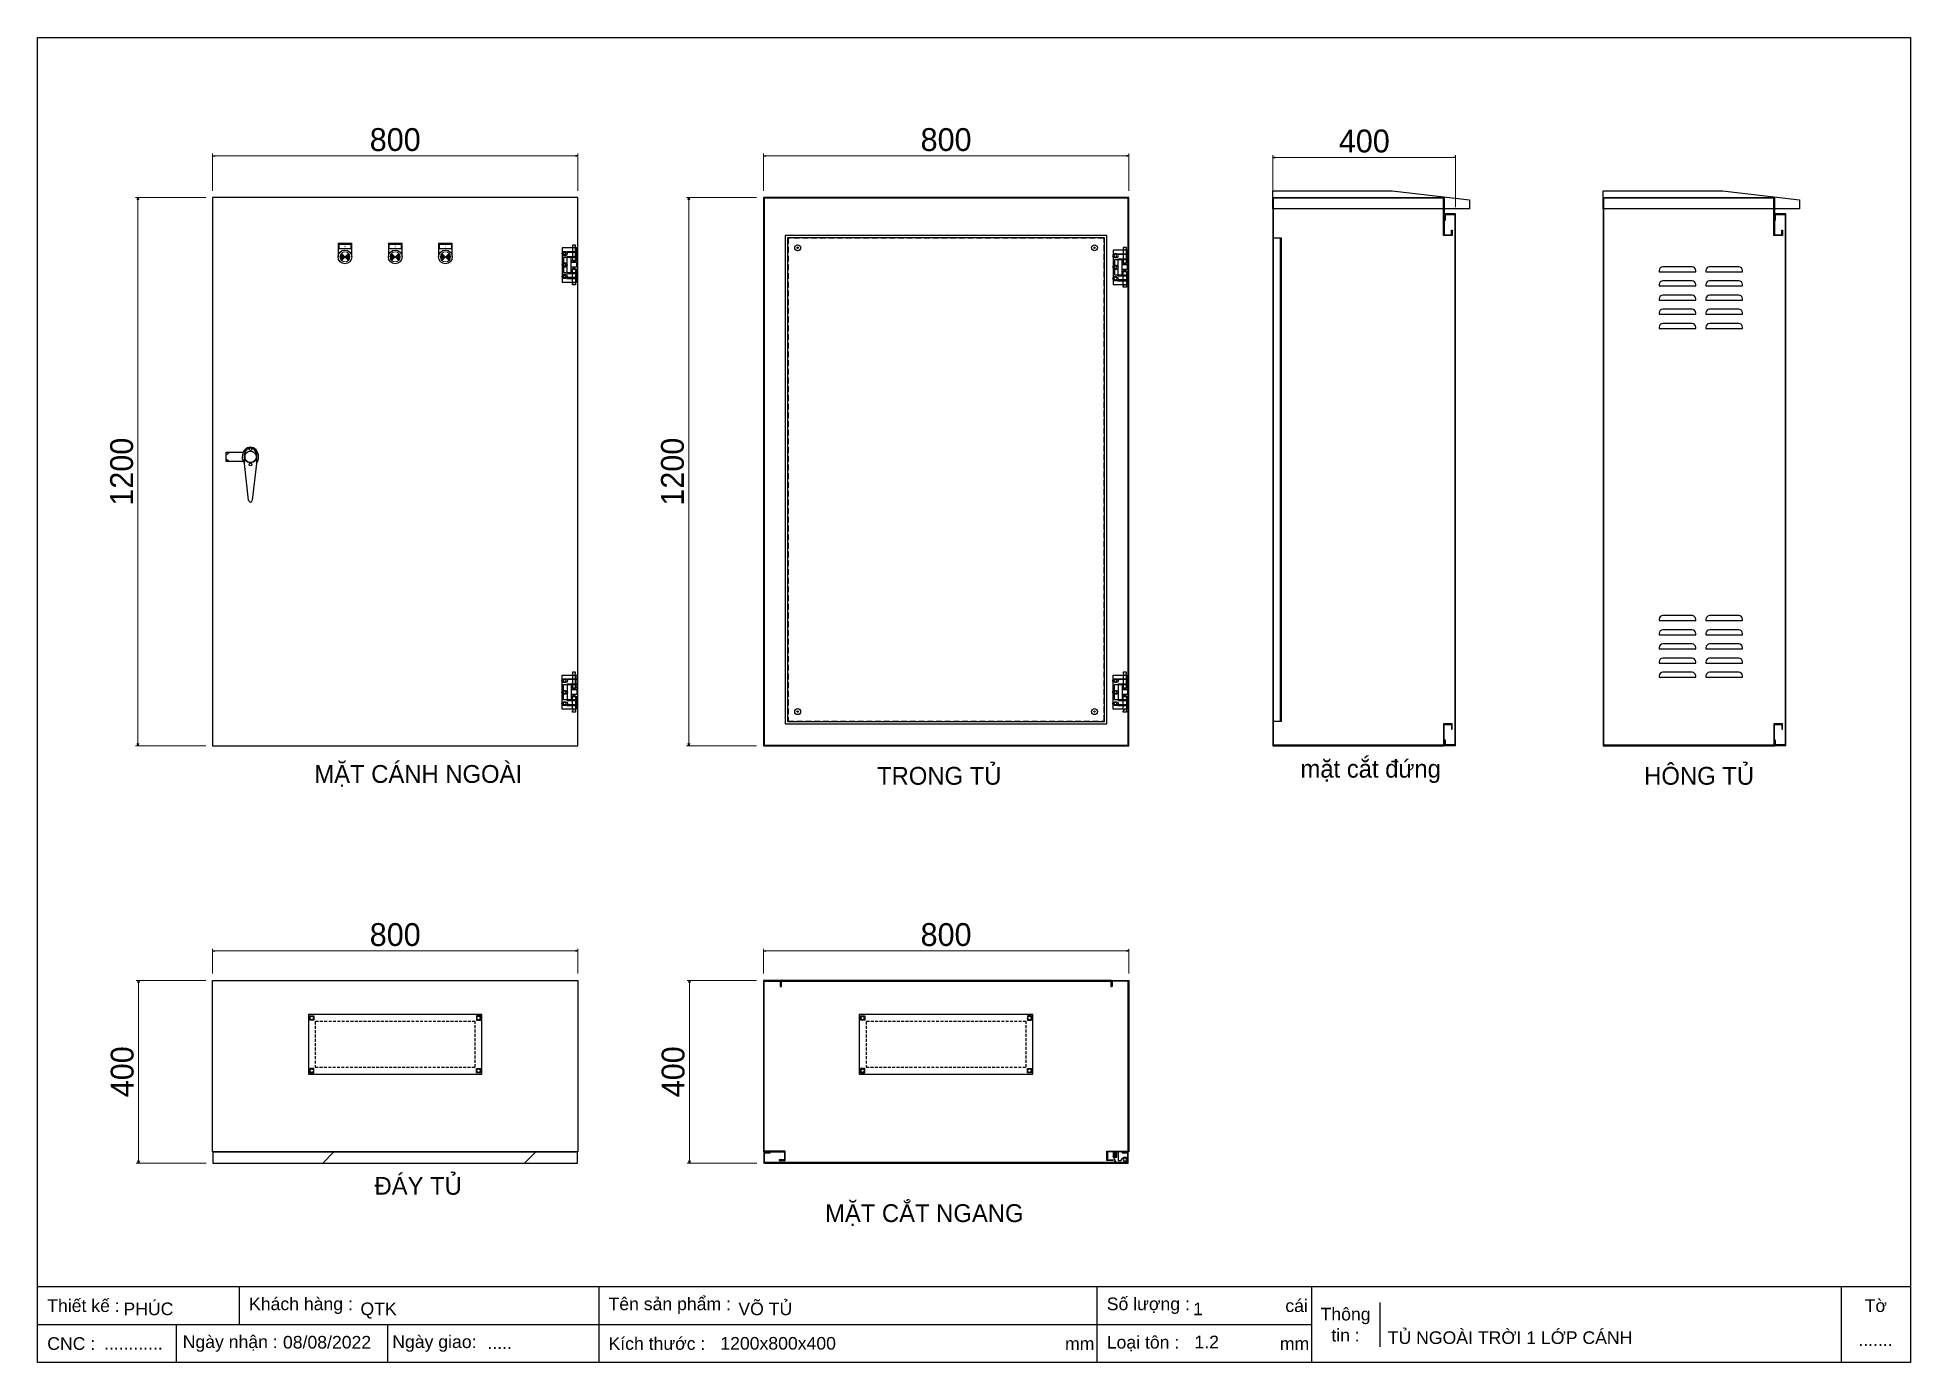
# Model space of a CAD drawing. Header units: millimetres. Extents: x 0 to 4101, y 0 to 2900.
import ezdxf
from ezdxf.enums import TextEntityAlignment as Align

# ---------------------------------------------------------------- set-up
doc = ezdxf.new("R2010")
doc.units = ezdxf.units.MM
for name, pattern in [('HIDDEN', [9.525, 6.35, -3.175]), ('HIDDEN2', [4.7625, 3.175, -1.5875]), ('HIDDENX2', [19.05, 12.7, -6.35])]:
    doc.linetypes.add(name, pattern=pattern)
for name, color, linetype in [('01', 7, 'HIDDEN2'), ('DIM', 253, 'Continuous'), ('FIRE PROTECTION', 1, 'Continuous')]:
    doc.layers.add(name, color=color, linetype=linetype)
doc.layers.add('07', color=5, linetype='Continuous', lineweight=5)
doc.styles.add('Arial', font='arial.ttf')
doc.styles.add('Arial-Black', font='txt')
doc.dimstyles.new('CNC', dxfattribs={"dimtxt": 50, "dimasz": 5, "dimexe": 5, "dimexo": 15, "dimgap": 10, "dimtad": 1, "dimdec": 0, "dimtxsty": 'Standard', "dimblk": 'OPEN30', "dimcen": 10, "dimclrd": 5, "dimclre": 5, "dimclrt": 3, "dimazin": 3, "dimtfac": 1, "dimtdec": 0, "dimtmove": 0, "dimatfit": 3, "dimldrblk": 'ARCHTICK', "dimlwd": 9, "dimlwe": 9})

# ---------------------------------------------------------------- blocks, each defined once
blk = doc.blocks.new('*D1')
at = {"color": 0, "linetype": 'ByBlock', "lineweight": -2}
for p, q in [((383.3, 2640.5), (388.3, 2641.8)), ((388.3, 2639.1), (383.3, 2640.5)), ((383.3, 2640.5), (388.3, 2640.5)), ((1178.3, 2641.8), (1183.3, 2640.5)), ((1183.3, 2640.5), (1178.3, 2639.1)), ((1183.3, 2640.5), (1178.3, 2640.5))]:
    blk.add_line(p, q, dxfattribs=at)
at = {"layer": 'Defpoints', "color": 0, "transparency": 16777216}
for p in [(1183.3, 2640.5), (383.3, 2549.5), (1183.3, 2549.5)]:
    blk.add_point(p, dxfattribs=at)
at = {"layer": 'DIM', "color": 5, "lineweight": 9, "transparency": 16777216}
for p, q in [((383.3, 2564.5), (383.3, 2645.5)), ((388.3, 2640.5), (1178.3, 2640.5)), ((1183.3, 2564.5), (1183.3, 2645.5))]:
    blk.add_line(p, q, dxfattribs=at)
at = {"layer": 'DIM', "color": 3, "transparency": 16777216, "insert": (783.3, 2676), "char_height": 50, "attachment_point": 5}
blk.add_mtext('800', dxfattribs=at)
blk = doc.blocks.new('_ArchTick')
at = {"color": 0, "const_width": 0.15}
blk.add_lwpolyline([(-0.5, -0.5), (0.5, 0.5)], dxfattribs=at)
blk = doc.blocks.new('_Open30')
at = {"color": 0, "linetype": 'ByBlock', "lineweight": -2}
for p, q in [((-1, 0.27), (0, 0)), ((0, 0), (-1, -0.27)), ((0, 0), (-1, 0))]:
    blk.add_line(p, q, dxfattribs=at)
blk = doc.blocks.new('*D2')
at = {"color": 0, "linetype": 'ByBlock', "lineweight": -2}
for p, q in [((218.7, 2544.5), (220, 2549.5)), ((220, 2549.5), (221.4, 2544.5)), ((220, 2549.5), (220, 2544.5)), ((220, 1349.5), (218.7, 1354.5)), ((221.4, 1354.5), (220, 1349.5)), ((220, 1349.5), (220, 1354.5))]:
    blk.add_line(p, q, dxfattribs=at)
at = {"layer": 'Defpoints', "color": 0, "transparency": 16777216}
for p in [(383.3, 2549.5), (220, 1349.5), (383.3, 1349.5)]:
    blk.add_point(p, dxfattribs=at)
at = {"layer": 'DIM', "color": 5, "lineweight": 9, "transparency": 16777216}
for p, q in [((368.3, 2549.5), (215, 2549.5)), ((220, 2544.5), (220, 1354.5)), ((368.3, 1349.5), (215, 1349.5))]:
    blk.add_line(p, q, dxfattribs=at)
at = {"layer": 'DIM', "color": 3, "transparency": 16777216, "insert": (184.5, 1949.5), "char_height": 50, "attachment_point": 5, "rotation": 90}
blk.add_mtext('1200', dxfattribs=at)
blk = doc.blocks.new('*D3')
at = {"color": 0, "linetype": 'ByBlock', "lineweight": -2}
for p, q in [((220, 831.3), (221.4, 836.3)), ((221.4, 836.3), (222.7, 831.3)), ((221.4, 836.3), (221.4, 831.3)), ((221.4, 436.3), (220, 441.3)), ((222.7, 441.3), (221.4, 436.3)), ((221.4, 436.3), (221.4, 441.3))]:
    blk.add_line(p, q, dxfattribs=at)
at = {"layer": 'Defpoints', "color": 0, "transparency": 16777216}
for p in [(383.3, 836.3), (221.4, 436.3), (384.3, 436.3)]:
    blk.add_point(p, dxfattribs=at)
at = {"layer": 'DIM', "color": 5, "lineweight": 9, "transparency": 16777216}
for p, q in [((368.3, 836.3), (216.4, 836.3)), ((221.4, 831.3), (221.4, 441.3)), ((369.3, 436.3), (216.4, 436.3))]:
    blk.add_line(p, q, dxfattribs=at)
at = {"layer": 'DIM', "color": 3, "transparency": 16777216, "insert": (185.8, 636.3), "char_height": 50, "attachment_point": 5, "rotation": 90}
blk.add_mtext('400', dxfattribs=at)
blk = doc.blocks.new('MS308-2-1')
at = {"color": 1}
for p, q in [((-53, 4.6), (-46, 10)), ((-13.3, -14.2), (-13.3, 6.7)), ((-12.3, 6.7), (-12.3, -6.9)), ((12.3, 6.7), (12.3, -6.9)), ((13.3, 6.7), (13.3, -14.2)), ((-53, -4.6), (-46, -10)), ((-4, -95), (-13.3, -14.2)), ((13.3, -14.2), (4, -95))]:
    blk.add_line(p, q, dxfattribs=at)
blk.add_lwpolyline([(-15.8, -10), (-53, -10), (-53, 10), (-15.8, 10)], dxfattribs=at)
for centre, radius, start, end in [((0, 6.7), 13.3, 0, 180), ((0, 6.7), 12.3, 0, 180), ((0, 5.9), 17.7, 226.184, 313.816), ((0, -95), 4, 180, 0)]:
    blk.add_arc(centre, radius, start, end, dxfattribs=at)
blk.add_ellipse((0, 0), major_axis=(0, 21), ratio=0.857143, start_param=3.972003, end_param=8.594367, dxfattribs=at)
blk = doc.blocks.new('HL011-1-3')
at = {"color": 1}
for p, q in [((11, 56), (11, 19)), ((11, 56), (32, 56)), ((20, 54), (20, 21)), ((20, 47), (32, 47)), ((32, 42.5), (20, 42.5)), ((29.5, 81), (22.5, 81)), ((22.5, 81), (22.5, 78)), ((23.5, 78), (22.5, 78)), ((22.5, 75), (22.5, 49)), ((23.5, 75), (22.5, 75)), ((22.5, 49), (24, 44)), ((23.5, 75), (23.5, 78)), ((24, 44), (28, 44)), ((29.5, 49), (28, 44)), ((29.5, 78), (28.5, 78)), ((28.5, 75), (28.5, 78)), ((28.5, 75), (29.5, 75)), ((29.5, 78), (29.5, 81)), ((29.5, 49), (29.5, 75)), ((11, 19), (32, 19)), ((32, 32.5), (20, 32.5)), ((20, 28), (32, 28)), ((22.5, 26), (24, 31)), ((22.5, 0), (22.5, 26)), ((23.5, 0), (22.5, 0)), ((23.5, 0), (23.5, -3)), ((24, 31), (28, 31)), ((29.5, 26), (28, 31)), ((28.5, 0), (28.5, -3)), ((28.5, 0), (29.5, 0)), ((29.5, 26), (29.5, 0)), ((22.5, -6), (22.5, -3)), ((23.5, -3), (22.5, -3)), ((29.5, -6), (22.5, -6)), ((29.5, -3), (28.5, -3)), ((29.5, -3), (29.5, -6))]:
    blk.add_line(p, q, dxfattribs=at)
for points in [[(32, 19), (32, 0), (0, 0), (0, 75), (32, 75), (32, 56)], [(32, 28), (32, 21), (3, 21), (3, 54), (32, 54), (32, 47)], [(32, 42.5), (32, 32.5)]]:
    blk.add_lwpolyline(points, dxfattribs=at)
for points in [[(10, 67), (32, 67), (32, 65), (10, 65)], [(10, 8), (32, 8), (32, 10), (10, 10)]]:
    blk.add_lwpolyline(points, close=True, dxfattribs=at)
for centre in [(5.5, 62.5), (5.5, 37.5), (5.5, 12.5)]:
    blk.add_circle(centre, 3, dxfattribs=at)
blk = doc.blocks.new('*D4')
at = {"color": 0, "linetype": 'ByBlock', "lineweight": -2}
for p, q in [((1589.4, 2640.5), (1594.4, 2641.8)), ((1594.4, 2639.1), (1589.4, 2640.5)), ((1589.4, 2640.5), (1594.4, 2640.5)), ((2384.4, 2641.8), (2389.4, 2640.5)), ((2389.4, 2640.5), (2384.4, 2639.1)), ((2389.4, 2640.5), (2384.4, 2640.5))]:
    blk.add_line(p, q, dxfattribs=at)
at = {"layer": 'Defpoints', "color": 0, "transparency": 16777216}
for p in [(2389.4, 2640.5), (1589.4, 2549.5), (2389.4, 2549.5)]:
    blk.add_point(p, dxfattribs=at)
at = {"layer": 'DIM', "color": 5, "lineweight": 9, "transparency": 16777216}
for p, q in [((1589.4, 2564.5), (1589.4, 2645.5)), ((1594.4, 2640.5), (2384.4, 2640.5)), ((2389.4, 2564.5), (2389.4, 2645.5))]:
    blk.add_line(p, q, dxfattribs=at)
at = {"layer": 'DIM', "color": 3, "transparency": 16777216, "insert": (1989.4, 2676), "char_height": 50, "attachment_point": 5}
blk.add_mtext('800', dxfattribs=at)
blk = doc.blocks.new('*D5')
at = {"color": 0, "linetype": 'ByBlock', "lineweight": -2}
for p, q in [((1424.8, 2544.5), (1426.2, 2549.5)), ((1426.2, 2549.5), (1427.5, 2544.5)), ((1426.2, 2549.5), (1426.2, 2544.5)), ((1426.2, 1349.5), (1424.8, 1354.5)), ((1427.5, 1354.5), (1426.2, 1349.5)), ((1426.2, 1349.5), (1426.2, 1354.5))]:
    blk.add_line(p, q, dxfattribs=at)
at = {"layer": 'Defpoints', "color": 0, "transparency": 16777216}
for p in [(1589.4, 2549.5), (1426.2, 1349.5), (1589.4, 1349.5)]:
    blk.add_point(p, dxfattribs=at)
at = {"layer": 'DIM', "color": 5, "lineweight": 9, "transparency": 16777216}
for p, q in [((1574.4, 2549.5), (1421.2, 2549.5)), ((1426.2, 2544.5), (1426.2, 1354.5)), ((1574.4, 1349.5), (1421.2, 1349.5))]:
    blk.add_line(p, q, dxfattribs=at)
at = {"layer": 'DIM', "color": 3, "transparency": 16777216, "insert": (1390.6, 1949.5), "char_height": 50, "attachment_point": 5, "rotation": 90}
blk.add_mtext('1200', dxfattribs=at)
blk = doc.blocks.new('KHUNG CHUẨN')
at = {"color": 7}
for p, q in [((19889.2, -28535.2), (16919.2, -28535.2)), ((17239.2, -28535.2), (17239.2, -28595.2)), ((17809.2, -28535.2), (17809.2, -28655.2)), ((18599.2, -28535.2), (18599.2, -28655.2)), ((18939.2, -28535.2), (18939.2, -28655.2)), ((19779.2, -28535.2), (19779.2, -28655.2)), ((19047.6, -28560.2), (19047.6, -28630.2)), ((18939.2, -28595.2), (16919.2, -28595.2)), ((17139.2, -28595.2), (17139.2, -28655.2)), ((17474.2, -28595.2), (17474.2, -28655.2))]:
    blk.add_line(p, q, dxfattribs=at)
blk.add_lwpolyline([(16919.2, -26555.2), (19889.2, -26555.2), (19889.2, -28655.2), (16919.2, -28655.2)], close=True, dxfattribs=at)
at = {"color": 2, "char_height": 20, "style": 'Arial'}
for s, insert, width, attachment_point in [('  Thiết kế :', (16919.2, -28565.2), 917.634, 4), ('  Khách hàng :', (17239.2, -28565.2), 917.634, 4), ('  Tên sản phẩm :', (17809.2, -28565.2), 917.634, 4), ('  Số lượng :', (18599.2, -28565.2), 917.634, 4), ('cái', (18897.9, -28565.2), 63.517, 4), ('Thông\\Ptin :', (18993.4, -28595.2), 108.311, 5), ('Tờ', (19834.2, -28565.2), 110, 5), ('  CNC :', (16919.2, -28625.2), 917.634, 4), ('  Ngày nhận :', (17134, -28625.2), 556.651, 4), ('  Ngày giao:', (17466.3, -28625.2), 556.651, 4), ('  Kích thước :', (17809.2, -28625.2), 917.634, 4), ('mm', (18548.6, -28625.2), 73.831, 4), ('  Loại tôn :', (18599.2, -28625.2), 917.634, 4), ('mm', (18889.2, -28625.2), 917.634, 4)]:
    blk.add_mtext(s, dxfattribs=dict(at, insert=insert, width=width, attachment_point=attachment_point))
at = {"color": 3, "style": 'Arial'}
for tag, p in [('#01', (17055.6, -28580.1)), ('#02', (17431.4, -28580.1)), ('#03', (18030.6, -28580.1)), ('#08', (18751.7, -28580.1)), ('#10', (19064.8, -28580.1)), ('#04', (17024.8, -28634.6)), ('#05', (17308.5, -28633)), ('#06', (17632.7, -28633.7)), ('#07', (18002, -28634.7)), ('#09', (18753.8, -28632.6)), ('#11', (19060.3, -28625.7)), ('#12', (19806.5, -28628.9))]:
    blk.add_attdef(tag, p, '', height=20, dxfattribs=at)
blk = doc.blocks.new('*D6')
at = {"color": 0, "linetype": 'ByBlock', "lineweight": -2}
for p, q in [((2705.1, 2637.4), (2710.1, 2638.7)), ((2710.1, 2636.1), (2705.1, 2637.4)), ((2705.1, 2637.4), (2710.1, 2637.4)), ((3100.1, 2638.7), (3105.1, 2637.4)), ((3105.1, 2637.4), (3100.1, 2636.1)), ((3105.1, 2637.4), (3100.1, 2637.4))]:
    blk.add_line(p, q, dxfattribs=at)
at = {"layer": 'Defpoints', "color": 0, "transparency": 16777216}
for p in [(3105.1, 2637.4), (2705.1, 2549.5), (3105.1, 2513.5)]:
    blk.add_point(p, dxfattribs=at)
at = {"layer": 'DIM', "color": 5, "lineweight": 9, "transparency": 16777216}
for p, q in [((2705.1, 2564.5), (2705.1, 2642.4)), ((2710.1, 2637.4), (3100.1, 2637.4)), ((3105.1, 2528.5), (3105.1, 2642.4))]:
    blk.add_line(p, q, dxfattribs=at)
at = {"layer": 'DIM', "color": 3, "transparency": 16777216, "insert": (2905.1, 2672.9), "char_height": 50, "attachment_point": 5}
blk.add_mtext('400', dxfattribs=at)
blk = doc.blocks.new('HL011-1-4')
h = blk.add_hatch()
h.set_pattern_fill('ANSI31', color=2, scale=0.5, style=0)
h.paths.add_polyline_path([(2.5, 0), (8.5, 0), (8.5, 12), (2.5, 12)])
at = {"color": 1}
for p, q in [((7, 23.5), (0, 10)), ((0, 0), (0, 10)), ((11, 0), (0, 0)), ((7, 23.5), (26, 23.5)), ((11, 0), (11, 19.5)), ((11, 19.5), (17, 19.5)), ((17, 19.5), (21.2, 13.9))]:
    blk.add_line(p, q, dxfattribs=at)
at = {"color": 2}
blk.add_lwpolyline([(2.5, 0), (2.5, 12), (8.5, 12), (8.5, 0)], dxfattribs=at)
at = {"color": 1}
blk.add_lwpolyline([(5.7, 21), (3, 21), (3, 23.5), (7, 23.5)], dxfattribs=at)
blk.add_circle((26, 17.5), 3.5, dxfattribs=at)
blk.add_arc((26, 17.5), 6, 216.8699, 90, dxfattribs=at)
blk = doc.blocks.new('*D7')
at = {"color": 0, "linetype": 'ByBlock', "lineweight": -2}
for p, q in [((383.3, 900.6), (388.3, 902)), ((388.3, 899.3), (383.3, 900.6)), ((383.3, 900.6), (388.3, 900.6)), ((1178.3, 902), (1183.3, 900.6)), ((1183.3, 900.6), (1178.3, 899.3)), ((1183.3, 900.6), (1178.3, 900.6))]:
    blk.add_line(p, q, dxfattribs=at)
at = {"layer": 'Defpoints', "color": 0, "transparency": 16777216}
for p in [(1183.3, 900.6), (383.3, 836.3), (1183.3, 836.3)]:
    blk.add_point(p, dxfattribs=at)
at = {"layer": 'DIM', "color": 5, "lineweight": 9, "transparency": 16777216}
for p, q in [((383.3, 851.3), (383.3, 905.6)), ((1183.3, 851.3), (1183.3, 905.6)), ((388.3, 900.6), (1178.3, 900.6))]:
    blk.add_line(p, q, dxfattribs=at)
at = {"layer": 'DIM', "color": 3, "transparency": 16777216, "insert": (783.3, 936.2), "char_height": 50, "attachment_point": 5}
blk.add_mtext('800', dxfattribs=at)
blk = doc.blocks.new('*D8')
at = {"color": 0, "linetype": 'ByBlock', "lineweight": -2}
for p, q in [((1426.2, 831.3), (1427.5, 836.3)), ((1427.5, 836.3), (1428.8, 831.3)), ((1427.5, 836.3), (1427.5, 831.3)), ((1427.5, 436.3), (1426.2, 441.3)), ((1428.8, 441.3), (1427.5, 436.3)), ((1427.5, 436.3), (1427.5, 441.3))]:
    blk.add_line(p, q, dxfattribs=at)
at = {"layer": 'Defpoints', "color": 0, "transparency": 16777216}
for p in [(1589.4, 836.3), (1427.5, 436.3), (1590.4, 436.3)]:
    blk.add_point(p, dxfattribs=at)
at = {"layer": 'DIM', "color": 5, "lineweight": 9, "transparency": 16777216}
for p, q in [((1574.4, 836.3), (1422.5, 836.3)), ((1427.5, 831.3), (1427.5, 441.3)), ((1575.4, 436.3), (1422.5, 436.3))]:
    blk.add_line(p, q, dxfattribs=at)
at = {"layer": 'DIM', "color": 3, "transparency": 16777216, "insert": (1392, 636.3), "char_height": 50, "attachment_point": 5, "rotation": 90}
blk.add_mtext('400', dxfattribs=at)
blk = doc.blocks.new('*D9')
at = {"color": 0, "linetype": 'ByBlock', "lineweight": -2}
for p, q in [((1589.4, 900.6), (1594.4, 902)), ((1594.4, 899.3), (1589.4, 900.6)), ((1589.4, 900.6), (1594.4, 900.6)), ((2384.4, 902), (2389.4, 900.6)), ((2389.4, 900.6), (2384.4, 899.3)), ((2389.4, 900.6), (2384.4, 900.6))]:
    blk.add_line(p, q, dxfattribs=at)
at = {"layer": 'Defpoints', "color": 0, "transparency": 16777216}
for p in [(2389.4, 900.6), (1589.4, 836.3), (2389.4, 836.3)]:
    blk.add_point(p, dxfattribs=at)
at = {"layer": 'DIM', "color": 5, "lineweight": 9, "transparency": 16777216}
for p, q in [((1589.4, 851.3), (1589.4, 905.6)), ((2389.4, 851.3), (2389.4, 905.6)), ((1594.4, 900.6), (2384.4, 900.6))]:
    blk.add_line(p, q, dxfattribs=at)
at = {"layer": 'DIM', "color": 3, "transparency": 16777216, "insert": (1989.4, 936.2), "char_height": 50, "attachment_point": 5}
blk.add_mtext('800', dxfattribs=at)
blk = doc.blocks.new('Den XANH')
h = blk.add_hatch(color=5)
h.paths.add_polyline_path([(15, 15), (22.8, 7.2, 0.198912), (26, 15, 0.198912), (22.8, 22.8)])
h.paths.add_polyline_path([(15, 15), (7.2, 22.8, 0.198912), (4, 15, 0.198912), (7.2, 7.2)])
at = {"color": 7}
for p, q in [((0, 45), (30, 45)), ((0, 45), (0, 15)), ((30, 15), (30, 45))]:
    blk.add_line(p, q, dxfattribs=at)
blk.add_lwpolyline([(2, 43), (28, 43), (28, 33), (2, 33)], close=True, dxfattribs=at)
blk.add_circle((15, 15), 15, dxfattribs=at)
at = {"layer": '07', "color": 5, "linetype": 'Continuous', "lineweight": 5, "ltscale": 3}
for p, q in [((22.8, 22.8), (7.2, 7.2)), ((7.2, 22.8), (22.8, 7.2))]:
    blk.add_line(p, q, dxfattribs=at)
blk.add_circle((15, 15), 11, dxfattribs=at)
at = {"layer": '01', "color": 2, "linetype": 'Continuous', "lineweight": 5, "style": 'Arial-Black'}
blk.add_attdef('T-SP', text='', height=2.4, dxfattribs=at).set_placement((15.2, 36), align=Align.CENTER)
blk = doc.blocks.new('Den DO')
h = blk.add_hatch(color=1)
h.paths.add_polyline_path([(7.2, 7.2), (15, 15), (7.2, 22.8, 0.198912), (4, 15, 0.198912)])
h.paths.add_polyline_path([(26, 15, 0.198912), (22.8, 22.8), (15, 15), (22.8, 7.2, 0.198912)])
at = {"color": 7}
for p, q in [((0, 45), (30, 45)), ((0, 45), (0, 15)), ((30, 15), (30, 45))]:
    blk.add_line(p, q, dxfattribs=at)
blk.add_lwpolyline([(2, 43), (28, 43), (28, 33), (2, 33)], close=True, dxfattribs=at)
blk.add_circle((15, 15), 15, dxfattribs=at)
at = {"layer": '07', "color": 1, "linetype": 'Continuous', "lineweight": 5, "ltscale": 3}
for p, q in [((22.8, 22.8), (7.2, 7.2)), ((7.2, 22.8), (22.8, 7.2))]:
    blk.add_line(p, q, dxfattribs=at)
blk.add_circle((15, 15), 11, dxfattribs=at)
at = {"layer": '01', "color": 2, "linetype": 'Continuous', "lineweight": 5, "style": 'Arial-Black'}
blk.add_attdef('T-SP', text='', height=2.4, dxfattribs=at).set_placement((15.2, 36), align=Align.CENTER)
blk = doc.blocks.new('Den VANG')
h = blk.add_hatch(color=2)
h.paths.add_polyline_path([(22.8, 7.2, 0.198912), (26, 15, 0.198912), (22.8, 22.8), (15, 15)])
h.paths.add_polyline_path([(7.2, 7.2), (15, 15), (7.2, 22.8, 0.198912), (4, 15, 0.198912)])
at = {"color": 7}
for p, q in [((0, 45), (30, 45)), ((0, 45), (0, 15)), ((30, 15), (30, 45))]:
    blk.add_line(p, q, dxfattribs=at)
blk.add_lwpolyline([(2, 43), (28, 43), (28, 33), (2, 33)], close=True, dxfattribs=at)
blk.add_circle((15, 15), 15, dxfattribs=at)
at = {"layer": '07', "color": 2, "linetype": 'Continuous', "lineweight": 5, "ltscale": 3}
for p, q in [((22.8, 22.8), (7.2, 7.2)), ((7.2, 22.8), (22.8, 7.2))]:
    blk.add_line(p, q, dxfattribs=at)
blk.add_circle((15, 15), 11, dxfattribs=at)
at = {"layer": '01', "color": 2, "linetype": 'Continuous', "lineweight": 5, "style": 'Arial-Black'}
blk.add_attdef('T-SP', text='', height=2.4, dxfattribs=at).set_placement((15.2, 36), align=Align.CENTER)

msp = doc.modelspace()

# ---------------------------------------------------------------- hatches: boundary and pattern name
at = {"ltscale": 3}
h = msp.add_hatch(dxfattribs=at)
h.set_pattern_fill('ANSI31', color=256, scale=200, style=0)
h.set_pattern_definition([(45, (26804847.3, 13778793.7), (-3535.5339, 3535.5339), [])])
h.paths.add_polyline_path([(593.3, 761.3), (593.3, 631.3), (973.3, 631.3), (973.3, 761.3)], flags=16)
h.paths.add_polyline_path([(383.3, 836.3), (1183.3, 836.3), (1183.3, 461.3), (383.3, 461.3)])
h = msp.add_hatch(dxfattribs=at)
h.set_pattern_fill('ANSI31', color=256, scale=100, angle=75, style=0)
h.set_pattern_definition([(195, (-3187785, 14721609.8), (323.52381, -1207.40728), [])])
h.paths.add_polyline_path([(593.3, 761.3), (593.3, 631.3), (973.3, 631.3), (973.3, 761.3)])
h = msp.add_hatch(dxfattribs=at)
h.set_pattern_fill('ANSI31', color=256, scale=50, angle=90, style=0)
h.set_pattern_definition([(225, (-3444698.42, 6701211.83), (220.970869, -220.970869), [])])
h.paths.add_polyline_path([(1182.3, 460.3), (384.3, 460.3), (384.3, 436.3), (1182.3, 436.3)])

# ---------------------------------------------------------------- linework, layer by layer
for points in [[(383.3, 1349.5), (1183.3, 1349.5), (1183.3, 2549.5), (383.3, 2549.5)], [(1589.4, 1349.5), (2389.4, 1349.5), (2389.4, 2549.5), (1589.4, 2549.5)], [(1590.9, 1351), (2387.9, 1351), (2387.9, 2548), (1590.9, 2548)], [(1637.4, 1397.5), (2341.4, 1397.5), (2341.4, 2466.5), (1637.4, 2466.5)], [(593.3, 761.3), (593.3, 631.3), (973.3, 631.3), (973.3, 761.3)], [(1799.4, 761.3), (1799.4, 631.3), (2179.4, 631.3), (2179.4, 761.3)]]:
    msp.add_lwpolyline(points, close=True)
at = {"color": 7}
for points in [[(2706.6, 1351), (2706.6, 1351), (2706.6, 2548), (2706.6, 2548), (2706.6, 2548), (2705.1, 2549.5), (2705.1, 1349.5), (2706.6, 1351)], [(3097.6, 2478), (3097.6, 2466.5), (3078.6, 2466.5), (3078.6, 2548), (2706.6, 2548), (2706.6, 2548), (2706.6, 2548), (2706.6, 2548), (2705.1, 2549.5), (2705.1, 2549.5), (3080.1, 2549.5), (3080.1, 2468), (3096.1, 2468), (3096.1, 2478)], [(3429.7, 1351), (3429.7, 1351), (3429.7, 2548), (3429.7, 2548), (3429.7, 2548), (3428.2, 2549.5), (3428.2, 1349.5), (3429.7, 1351)], [(3820.7, 2478), (3820.7, 2466.5), (3801.7, 2466.5), (3801.7, 2548), (3429.7, 2548), (3429.7, 2548), (3429.7, 2548), (3429.7, 2548), (3428.2, 2549.5), (3428.2, 2549.5), (3803.2, 2549.5), (3803.2, 2468), (3819.2, 2468), (3819.2, 2478)], [(3081.1, 1362), (3081.1, 1350.5), (3105.1, 1350.5), (3105.1, 2513.5), (3081.1, 2513.5), (3081.1, 2500), (3082.6, 2500), (3082.6, 2512), (3103.6, 2512), (3103.6, 1352), (3082.6, 1352), (3082.6, 1362)], [(3804.2, 1362), (3804.2, 1350.5), (3828.2, 1350.5), (3828.2, 2513.5), (3804.2, 2513.5), (3804.2, 2500), (3805.7, 2500), (3805.7, 2512), (3826.7, 2512), (3826.7, 1352), (3805.7, 1352), (3805.7, 1362)], [(3097.6, 1386), (3097.6, 1397.5), (3078.6, 1397.5), (3078.6, 1351), (2706.6, 1351), (2706.6, 1351), (2716.6, 1351), (2716.6, 1351), (2706.6, 1351), (2705.1, 1349.5), (3080.1, 1349.5), (3080.1, 1396), (3096.1, 1396), (3096.1, 1386)], [(3820.7, 1386), (3820.7, 1397.5), (3801.7, 1397.5), (3801.7, 1351), (3429.7, 1351), (3429.7, 1351), (3439.7, 1351), (3439.7, 1351), (3429.7, 1351), (3428.2, 1349.5), (3803.2, 1349.5), (3803.2, 1396), (3819.2, 1396), (3819.2, 1386)], [(1623.9, 441.8), (1637.4, 441.8), (1637.4, 462.8), (1590.9, 462.8), (1590.9, 834.8), (1625.9, 834.8), (1625.9, 822.8), (1627.4, 822.8), (1627.4, 836.3), (1589.4, 836.3), (1589.4, 461.3), (1635.9, 461.3), (1635.9, 443.3), (1623.9, 443.3)], [(1628.9, 822.8), (1628.9, 834.8), (2349.9, 834.8), (2349.9, 822.8), (2351.4, 822.8), (2351.4, 836.3), (1627.4, 836.3), (1627.4, 822.8)], [(2354.9, 441.8), (2341.4, 441.8), (2341.4, 462.8), (2387.9, 462.8), (2387.9, 834.8), (2352.9, 834.8), (2352.9, 822.8), (2351.4, 822.8), (2351.4, 836.3), (2389.4, 836.3), (2389.4, 461.3), (2342.9, 461.3), (2342.9, 443.3), (2354.9, 443.3)], [(1603.9, 460.3), (1590.4, 460.3), (1590.4, 436.3), (2388.4, 436.3), (2388.4, 460.3), (2374.9, 460.3), (2374.9, 458.8), (2386.9, 458.8), (2386.9, 437.8), (1591.9, 437.8), (1591.9, 458.8), (1603.9, 458.8)]]:
    msp.add_lwpolyline(points, close=True, dxfattribs=at)
at = {"color": 1}
for points in [[(1642.4, 1402.5), (2336.4, 1402.5), (2336.4, 2461.5), (1642.4, 2461.5)], [(2706.6, 1403.7), (2721.6, 1403.7), (2721.6, 2460.3), (2706.6, 2460.3), (2706.6, 2461.5), (2722.8, 2461.5), (2722.8, 1402.5), (2706.6, 1402.5)]]:
    msp.add_lwpolyline(points, close=True, dxfattribs=at)
at = {"color": 2}
for points in [[(1151.8, 2431, 1), (1151.8, 2423), (1156.8, 2423, 1), (1156.8, 2431)], [(2357.9, 2426, 1), (2357.9, 2418), (2362.9, 2418, 1), (2362.9, 2426)], [(1151.8, 2406, 1), (1151.8, 2398), (1156.8, 2398, 1), (1156.8, 2406)], [(1151.8, 2381, 1), (1151.8, 2373), (1156.8, 2373, 1), (1156.8, 2381)], [(2357.9, 2401, 1), (2357.9, 2393), (2362.9, 2393, 1), (2362.9, 2401)], [(3622.7, 2398), (3558.7, 2398, 0.414214), (3550.7, 2390), (3550.7, 2387), (3630.7, 2387), (3630.7, 2390, 0.414214)], [(3725.2, 2398), (3661.2, 2398, 0.414214), (3653.2, 2390), (3653.2, 2387), (3733.2, 2387), (3733.2, 2390, 0.414214)], [(2357.9, 2376, 1), (2357.9, 2368), (2362.9, 2368, 1), (2362.9, 2376)], [(3622.7, 2367), (3558.7, 2367, 0.414214), (3550.7, 2359), (3550.7, 2356), (3630.7, 2356), (3630.7, 2359, 0.414214)], [(3725.2, 2367), (3661.2, 2367, 0.414214), (3653.2, 2359), (3653.2, 2356), (3733.2, 2356), (3733.2, 2359, 0.414214)], [(3622.7, 2336), (3558.7, 2336, 0.414214), (3550.7, 2328), (3550.7, 2325), (3630.7, 2325), (3630.7, 2328, 0.414214)], [(3622.7, 2305), (3558.7, 2305, 0.414214), (3550.7, 2297), (3550.7, 2294), (3630.7, 2294), (3630.7, 2297, 0.414214)], [(3725.2, 2336), (3661.2, 2336, 0.414214), (3653.2, 2328), (3653.2, 2325), (3733.2, 2325), (3733.2, 2328, 0.414214)], [(3725.2, 2305), (3661.2, 2305, 0.414214), (3653.2, 2297), (3653.2, 2294), (3733.2, 2294), (3733.2, 2297, 0.414214)], [(3622.7, 2274), (3558.7, 2274, 0.414214), (3550.7, 2266), (3550.7, 2263), (3630.7, 2263), (3630.7, 2266, 0.414214)], [(3725.2, 2274), (3661.2, 2274, 0.414214), (3653.2, 2266), (3653.2, 2263), (3733.2, 2263), (3733.2, 2266, 0.414214)], [(3622.7, 1634.5), (3558.7, 1634.5, 0.414214), (3550.7, 1626.5), (3550.7, 1623.5), (3630.7, 1623.5), (3630.7, 1626.5, 0.414214)], [(3622.7, 1603.5), (3558.7, 1603.5, 0.414214), (3550.7, 1595.5), (3550.7, 1592.5), (3630.7, 1592.5), (3630.7, 1595.5, 0.414214)], [(3725.2, 1634.5), (3661.2, 1634.5, 0.414214), (3653.2, 1626.5), (3653.2, 1623.5), (3733.2, 1623.5), (3733.2, 1626.5, 0.414214)], [(3725.2, 1603.5), (3661.2, 1603.5, 0.414214), (3653.2, 1595.5), (3653.2, 1592.5), (3733.2, 1592.5), (3733.2, 1595.5, 0.414214)], [(3622.7, 1572.5), (3558.7, 1572.5, 0.414214), (3550.7, 1564.5), (3550.7, 1561.5), (3630.7, 1561.5), (3630.7, 1564.5, 0.414214)], [(3725.2, 1572.5), (3661.2, 1572.5, 0.414214), (3653.2, 1564.5), (3653.2, 1561.5), (3733.2, 1561.5), (3733.2, 1564.5, 0.414214)], [(3622.7, 1541.5), (3558.7, 1541.5, 0.414214), (3550.7, 1533.5), (3550.7, 1530.5), (3630.7, 1530.5), (3630.7, 1533.5, 0.414214)], [(3725.2, 1541.5), (3661.2, 1541.5, 0.414214), (3653.2, 1533.5), (3653.2, 1530.5), (3733.2, 1530.5), (3733.2, 1533.5, 0.414214)], [(1151.8, 1488, -1), (1151.8, 1496), (1156.8, 1496, -1), (1156.8, 1488)], [(2357.9, 1488, -1), (2357.9, 1496), (2362.9, 1496, -1), (2362.9, 1488)], [(3622.7, 1510.5), (3558.7, 1510.5, 0.414214), (3550.7, 1502.5), (3550.7, 1499.5), (3630.7, 1499.5), (3630.7, 1502.5, 0.414214)], [(3725.2, 1510.5), (3661.2, 1510.5, 0.414214), (3653.2, 1502.5), (3653.2, 1499.5), (3733.2, 1499.5), (3733.2, 1502.5, 0.414214)], [(1151.8, 1463, -1), (1151.8, 1471), (1156.8, 1471, -1), (1156.8, 1463)], [(1151.8, 1438, -1), (1151.8, 1446), (1156.8, 1446, -1), (1156.8, 1438)], [(2357.9, 1463, -1), (2357.9, 1471), (2362.9, 1471, -1), (2362.9, 1463)], [(2357.9, 1438, -1), (2357.9, 1446), (2362.9, 1446, -1), (2362.9, 1438)]]:
    msp.add_lwpolyline(points, format="xyb", close=True, dxfattribs=at)
at = {"color": 1, "linetype": 'HIDDENX2'}
msp.add_lwpolyline([(1643.6, 1403.7), (2335.2, 1403.7), (2335.2, 2460.3), (1643.6, 2460.3)], close=True, dxfattribs=at)
at = {"ltscale": 3}
for points in [[(383.3, 836.3), (1183.3, 836.3), (1183.3, 461.3), (383.3, 461.3)], [(1182.3, 460.3), (384.3, 460.3), (384.3, 436.3), (1182.3, 436.3)]]:
    msp.add_lwpolyline(points, close=True, dxfattribs=at)
at = {"color": 2}
for points in [[(605.2, 749.4), (596.2, 749.4), (596.2, 758.4), (605.2, 758.4)], [(961.4, 749.4), (970.4, 749.4), (970.4, 758.4), (961.4, 758.4)], [(1811.3, 749.4), (1802.3, 749.4), (1802.3, 758.4), (1811.3, 758.4)], [(2167.5, 749.4), (2176.5, 749.4), (2176.5, 758.4), (2167.5, 758.4)], [(605.2, 643.2), (596.2, 643.2), (596.2, 634.2), (605.2, 634.2)], [(961.4, 643.2), (970.4, 643.2), (970.4, 634.2), (961.4, 634.2)], [(1811.3, 643.2), (1802.3, 643.2), (1802.3, 634.2), (1811.3, 634.2)], [(2167.5, 643.2), (2176.5, 643.2), (2176.5, 634.2), (2167.5, 634.2)]]:
    msp.add_lwpolyline(points, close=True, dxfattribs=at)
at = {"color": 2, "linetype": 'HIDDEN'}
for points in [[(608.3, 746.3), (608.3, 646.3), (958.3, 646.3), (958.3, 746.3)], [(1814.4, 746.3), (1814.4, 646.3), (2164.4, 646.3), (2164.4, 746.3)]]:
    msp.add_lwpolyline(points, close=True, dxfattribs=at)
at = {"color": 2, "ltscale": 3}
for centre, radius in [((1664.4, 2439.5), 6.5), ((1664.4, 2439.5), 1.5), ((2314.4, 2439.5), 6.5), ((2314.4, 2439.5), 1.5), ((1664.4, 1424.5), 6.5), ((1664.4, 1424.5), 1.5), ((2314.4, 1424.5), 6.5), ((2314.4, 1424.5), 1.5)]:
    msp.add_circle(centre, radius, dxfattribs=at)
at = {"color": 2}
for centre, radius in [((466.3, 1982), 12.5), ((466.3, 1999), 3), ((466.3, 1965), 3)]:
    msp.add_circle(centre, radius, dxfattribs=at)
at = {"color": 7}
for centre in [(600.7, 753.9), (965.9, 753.9), (1806.8, 753.9), (2172, 753.9), (600.7, 638.7), (965.9, 638.7), (1806.8, 638.7), (2172, 638.7)]:
    msp.add_circle(centre, 4, dxfattribs=at)
at = {"layer": 'FIRE PROTECTION', "linetype": 'Continuous'}
for points in [[(3135.2, 2524.5), (2705.1, 2524.5), (2705.1, 2564.5), (2966.4, 2564.5), (3135.2, 2544.5)], [(3858.3, 2524.5), (3428.2, 2524.5), (3428.2, 2564.5), (3689.5, 2564.5), (3858.3, 2544.5)]]:
    msp.add_lwpolyline(points, close=True, dxfattribs=at)

# ---------------------------------------------------------------- block references
at = {"color": 3, "xscale": 1.380837552456796, "yscale": 1.380837552456796, "zscale": 1.380837552456796}
msp.add_blockref('KHUNG CHUẨN', (-23362.7, 39568.1), dxfattribs=at).add_auto_attribs({'#03': 'VÕ TỦ', '#07': '1200x800x400', '#08': '1', '#09': '1.2', '#11': 'TỦ NGOÀI TRỜI 1 LỚP CÁNH', '#02': 'QTK', '#05': '08/08/2022', '#06': '.....', '#01': 'PHÚC', '#04': '............', '#12': '.......'})
at = {"color": 7}
ref = msp.add_blockref('Den DO', (658.3, 2404.5), dxfattribs=at)
ref.add_attrib('T-SP', 'R', dxfattribs={"layer": '01', "color": 2, "linetype": 'Continuous', "lineweight": 5, "height": 4, "style": 'Arial'}).set_placement((673.5, 2440.4), align=Align.CENTER)
ref = msp.add_blockref('Den VANG', (768.3, 2404.5), dxfattribs=at)
ref.add_attrib('T-SP', 'S', dxfattribs={"layer": '01', "color": 2, "linetype": 'Continuous', "lineweight": 5, "height": 4, "style": 'Arial'}).set_placement((783.5, 2440.4), align=Align.CENTER)
ref = msp.add_blockref('Den XANH', (878.3, 2404.5), dxfattribs=at)
ref.add_attrib('T-SP', 'T', dxfattribs={"layer": '01', "color": 2, "linetype": 'Continuous', "lineweight": 5, "height": 4, "style": 'Arial'}).set_placement((893.5, 2440.4), align=Align.CENTER)
at = {"color": 7, "xscale": -1, "rotation": 180}
for name, p in [('HL011-1-3', (1148.8, 2439.5)), ('HL011-1-3', (2354.9, 2434.5)), ('HL011-1-4', (2354.9, 461.3))]:
    msp.add_blockref(name, p, dxfattribs=at)
at = {"color": 7}
for name, p in [('MS308-2-1', (466.3, 1982)), ('HL011-1-3', (1148.8, 1429.5)), ('HL011-1-3', (2354.9, 1429.5))]:
    msp.add_blockref(name, p, dxfattribs=at)

# ---------------------------------------------------------------- texts
at = {"color": 2, "char_height": 39, "attachment_point": 5}
for s, insert, width in [('MẶT CÁNH NGOÀI', (833.6, 1283.7), 725), ('TRONG TỦ', (1974.4, 1283.7), 775), ('mặt cắt đứng', (2919.1, 1293.6), 775), ('HÔNG TỦ', (3638.2, 1283.7), 775), ('ĐÁY TỦ', (833.6, 386.5), 725), ('MẶT CẮT NGANG', (1941.7, 322.6), 875)]:
    msp.add_mtext(s, dxfattribs=dict(at, insert=insert, width=width))

# ---------------------------------------------------------------- dimensions: what is measured, and where the dimension line sits
at = {"layer": 'DIM'}
for base, p1, p2, picture, middle in [((1183.3, 2640.5), (383.3, 2549.5), (1183.3, 2549.5), '*D1', (783.3, 2676)), ((2389.4, 2640.5), (1589.4, 2549.5), (2389.4, 2549.5), '*D4', (1989.4, 2676)), ((3105.1, 2637.4), (2705.1, 2549.5), (3105.1, 2513.5), '*D6', (2905.1, 2672.9)), ((1183.3, 900.6), (383.3, 836.3), (1183.3, 836.3), '*D7', (783.3, 936.2)), ((2389.4, 900.6), (1589.4, 836.3), (2389.4, 836.3), '*D9', (1989.4, 936.2))]:
    dim = msp.add_linear_dim(base=base, p1=p1, p2=p2, dimstyle='CNC', dxfattribs=at)
    dim.commit()
    dim.dimension.update_dxf_attribs({"geometry": picture, "text_midpoint": middle})
for base, p1, p2, picture, middle in [((220, 1349.5), (383.3, 2549.5), (383.3, 1349.5), '*D2', (184.5, 1949.5)), ((1426.2, 1349.5), (1589.4, 2549.5), (1589.4, 1349.5), '*D5', (1390.6, 1949.5)), ((221.4, 436.3), (383.3, 836.3), (384.3, 436.3), '*D3', (185.8, 636.3)), ((1427.5, 436.3), (1589.4, 836.3), (1590.4, 436.3), '*D8', (1392, 636.3))]:
    dim = msp.add_linear_dim(base=base, p1=p1, p2=p2, angle=90, dimstyle='CNC', dxfattribs=at)
    dim.commit()
    dim.dimension.update_dxf_attribs({"geometry": picture, "text_midpoint": middle})

doc.saveas('drawing.dxf')
